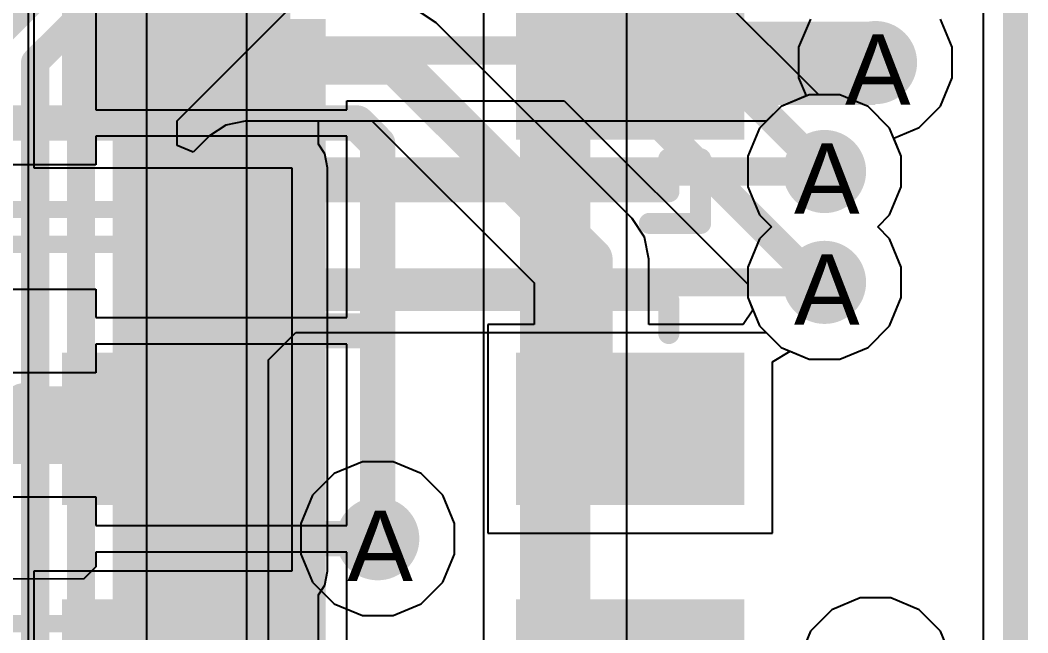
# Model space of a CAD drawing. Header units: inches. Extents: x 0 to 208, y 0 to 213.
# Drawn here: x 5.6219 to 5.908, y 3.1069 to 3.281 of the extents above; entities that cross this region are included whole.
import ezdxf

# ---------------------------------------------------------------- set-up
doc = ezdxf.new("R2010")
doc.units = ezdxf.units.IN
doc.header["$MEASUREMENT"] = 0
for name, color, linetype in [('Board_Outline', 216, 'Continuous'), ('Bottom Layer', 5, 'Continuous'), ('Bottom Overlay', 54, 'Continuous'), ('Bottom Paste', 16, 'Continuous'), ('Bottom Solder', 6, 'Continuous'), ('Drill Drawing', 1, 'Continuous'), ('L2_GND1', 16, 'Continuous'), ('L3_SIG1', 76, 'Continuous'), ('L4_PWR', 90, 'Continuous'), ('L5_GND2', 156, 'Continuous'), ('L6_SIG2', 130, 'Continuous'), ('L7_GND3', 216, 'Continuous'), ('Top Layer', 1, 'Continuous'), ('Top Overlay', 2, 'Continuous'), ('Top Paste', 8, 'Continuous'), ('Top Solder', 216, 'Continuous'), ('Via Holes', 16, 'Continuous')]:
    doc.layers.add(name, color=color, linetype=linetype)
doc.styles.add('Arial', font='', dxfattribs={"height": 0.2})
doc.styles.get('Arial').set_extended_font_data('Arial')

# ---------------------------------------------------------------- blocks, each defined once
blk = doc.blocks.new('TF31_30S_0_5SH_800__B_107')
at = {"layer": 'Bottom Layer'}
for points in [[(-0.02362, -0.08957), (-0.03543, -0.08957), (-0.03543, -0.03839), (-0.02362, -0.03839)], [(-0.00394, -0.08957), (-0.01575, -0.08957), (-0.01575, -0.03839), (-0.00394, -0.03839)], [(0.01575, -0.08957), (0.00394, -0.08957), (0.00394, -0.03839), (0.01575, -0.03839)], [(0.03543, -0.08957), (0.02362, -0.08957), (0.02362, -0.03839), (0.03543, -0.03839)], [(0.05512, -0.08957), (0.04331, -0.08957), (0.04331, -0.03839), (0.05512, -0.03839)], [(0.0748, -0.08957), (0.06299, -0.08957), (0.06299, -0.03839), (0.0748, -0.03839)], [(0.09449, -0.08957), (0.08268, -0.08957), (0.08268, -0.03839), (0.09449, -0.03839)], [(0.11417, -0.08957), (0.10236, -0.08957), (0.10236, -0.03839), (0.11417, -0.03839)], [(0.13386, -0.08957), (0.12205, -0.08957), (0.12205, -0.03839), (0.13386, -0.03839)]]:
    blk.add_hatch(color=5, dxfattribs=at).paths.add_polyline_path(points)
at = {"layer": 'Bottom Paste'}
for points in [[(-0.02362, -0.08957), (-0.03543, -0.08957), (-0.03543, -0.03839), (-0.02362, -0.03839)], [(-0.00394, -0.08957), (-0.01575, -0.08957), (-0.01575, -0.03839), (-0.00394, -0.03839)], [(0.01575, -0.08957), (0.00394, -0.08957), (0.00394, -0.03839), (0.01575, -0.03839)], [(0.03543, -0.08957), (0.02362, -0.08957), (0.02362, -0.03839), (0.03543, -0.03839)], [(0.05512, -0.08957), (0.04331, -0.08957), (0.04331, -0.03839), (0.05512, -0.03839)], [(0.0748, -0.08957), (0.06299, -0.08957), (0.06299, -0.03839), (0.0748, -0.03839)], [(0.09449, -0.08957), (0.08268, -0.08957), (0.08268, -0.03839), (0.09449, -0.03839)], [(0.11417, -0.08957), (0.10236, -0.08957), (0.10236, -0.03839), (0.11417, -0.03839)], [(0.13386, -0.08957), (0.12205, -0.08957), (0.12205, -0.03839), (0.13386, -0.03839)]]:
    blk.add_hatch(color=16, dxfattribs=at).paths.add_polyline_path(points)
at = {"layer": 'Bottom Solder'}
for points in [[(-0.01962, -0.09357), (-0.03943, -0.09357), (-0.03943, -0.03439), (-0.01962, -0.03439)], [(0.00006, -0.09357), (-0.01975, -0.09357), (-0.01975, -0.03439), (0.00006, -0.03439)], [(0.01975, -0.09357), (-0.00006, -0.09357), (-0.00006, -0.03439), (0.01975, -0.03439)], [(0.03943, -0.09357), (0.01962, -0.09357), (0.01962, -0.03439), (0.03943, -0.03439)], [(0.05912, -0.09357), (0.03931, -0.09357), (0.03931, -0.03439), (0.05912, -0.03439)], [(0.0788, -0.09357), (0.05899, -0.09357), (0.05899, -0.03439), (0.0788, -0.03439)], [(0.09849, -0.09357), (0.07868, -0.09357), (0.07868, -0.03439), (0.09849, -0.03439)], [(0.11817, -0.09357), (0.09836, -0.09357), (0.09836, -0.03439), (0.11817, -0.03439)], [(0.13786, -0.09357), (0.11805, -0.09357), (0.11805, -0.03439), (0.13786, -0.03439)]]:
    blk.add_hatch(color=6, dxfattribs=at).paths.add_polyline_path(points)
at = {"layer": 'Bottom Overlay'}
blk.add_lwpolyline([(0.37992, 0.16043, 0.005, 0.005, 0), (-0.37992, 0.16043, 0.005, 0.005, 0)], format="xyseb", dxfattribs=at)
blk = doc.blocks.new('SMD3535_327')
at = {"layer": 'Top Layer'}
for points in [[(-0.09488, 0.05467), (-0.03406, 0.05467), (-0.03406, 0.01541), (-0.09488, 0.01541)], [(0.03406, 0.05467), (0.09488, 0.05467), (0.09488, 0.01541), (0.03406, 0.01541)], [(-0.09488, -0.01541), (-0.03406, -0.01541), (-0.03406, -0.05467), (-0.09488, -0.05467)], [(0.03406, -0.01541), (0.09488, -0.01541), (0.09488, -0.05467), (0.03406, -0.05467)]]:
    blk.add_hatch(color=1, dxfattribs=at).paths.add_polyline_path(points)
at = {"layer": 'Top Paste'}
for points in [[(-0.09488, 0.05467), (-0.03406, 0.05467), (-0.03406, 0.01541), (-0.09488, 0.01541)], [(0.03406, 0.05467), (0.09488, 0.05467), (0.09488, 0.01541), (0.03406, 0.01541)], [(-0.09488, -0.01541), (-0.03406, -0.01541), (-0.03406, -0.05467), (-0.09488, -0.05467)], [(0.03406, -0.01541), (0.09488, -0.01541), (0.09488, -0.05467), (0.03406, -0.05467)]]:
    blk.add_hatch(color=8, dxfattribs=at).paths.add_polyline_path(points)
at = {"layer": 'Top Solder'}
for points in [[(-0.09688, 0.05667), (-0.03206, 0.05667), (-0.03206, 0.01341), (-0.09688, 0.01341)], [(0.03206, 0.05667), (0.09688, 0.05667), (0.09688, 0.01341), (0.03206, 0.01341)], [(-0.09688, -0.01341), (-0.03206, -0.01341), (-0.03206, -0.05667), (-0.09688, -0.05667)], [(0.03206, -0.01341), (0.09688, -0.01341), (0.09688, -0.05667), (0.03206, -0.05667)]]:
    blk.add_hatch(color=216, dxfattribs=at).paths.add_polyline_path(points)
at = {"layer": 'Top Overlay'}
for points in [[(-0.07544, 0.06216, 0.006, 0.006, 0), (-0.07544, 0.0715, 0.006, 0.006, 0)], [(-0.07544, 0.0715, 0.006, 0.006, 0), (0.07544, 0.0715, 0.006, 0.006, 0)], [(0.07544, 0.06216, 0.006, 0.006, 0), (0.07544, 0.0715, 0.006, 0.006, 0)], [(-0.108, 0.033, 0.01, 0.01, 0), (-0.108, 0.043, 0.01, 0.01, 0)], [(-0.108, 0.043, 0.01, 0.01, 0), (-0.103, 0.038, 0.01, 0.01, 0)], [(-0.108, 0.033, 0.01, 0.01, 0), (-0.103, 0.038, 0.01, 0.01, 0)], [(0.1, -0.035, 0.01, 0.01, 0), (0.115, -0.035, 0.01, 0.01, 0)], [(-0.07544, -0.0715, 0.006, 0.006, 0), (-0.07544, -0.06216, 0.006, 0.006, 0)], [(0.07544, -0.0715, 0.006, 0.006, 0), (0.07544, -0.06216, 0.006, 0.006, 0)], [(0.08444, -0.0805, 0.006, 0.006, 0), (0.08444, -0.06216, 0.006, 0.006, 0)], [(-0.07544, -0.0715, 0.006, 0.006, 0), (0.07544, -0.0715, 0.006, 0.006, 0)], [(0.06995, -0.0805, 0.006, 0.006, 0), (0.08444, -0.0805, 0.006, 0.006, 0)]]:
    blk.add_lwpolyline(points, format="xyseb", dxfattribs=at)
for points in [[(-0.07694, 0.0715, 0.003, 0.003, 1), (-0.07394, 0.0715, 0.003, 0.003, 1)], [(-0.07694, 0.0715, 0.003, 0.003, 1), (-0.07394, 0.0715, 0.003, 0.003, 1)], [(0.07394, 0.0715, 0.003, 0.003, 1), (0.07694, 0.0715, 0.003, 0.003, 1)], [(0.07394, 0.0715, 0.003, 0.003, 1), (0.07694, 0.0715, 0.003, 0.003, 1)], [(-0.07694, 0.06216, 0.003, 0.003, 1), (-0.07394, 0.06216, 0.003, 0.003, 1)], [(0.07394, 0.06216, 0.003, 0.003, 1), (0.07694, 0.06216, 0.003, 0.003, 1)], [(-0.1105, 0.043, 0.005, 0.005, 1), (-0.1055, 0.043, 0.005, 0.005, 1)], [(-0.1105, 0.043, 0.005, 0.005, 1), (-0.1055, 0.043, 0.005, 0.005, 1)], [(-0.1055, 0.038, 0.005, 0.005, 1), (-0.1005, 0.038, 0.005, 0.005, 1)], [(-0.1055, 0.038, 0.005, 0.005, 1), (-0.1005, 0.038, 0.005, 0.005, 1)], [(-0.1105, 0.033, 0.005, 0.005, 1), (-0.1055, 0.033, 0.005, 0.005, 1)], [(-0.1105, 0.033, 0.005, 0.005, 1), (-0.1055, 0.033, 0.005, 0.005, 1)], [(0.0975, -0.035, 0.005, 0.005, 1), (0.1025, -0.035, 0.005, 0.005, 1)], [(0.1125, -0.035, 0.005, 0.005, 1), (0.1175, -0.035, 0.005, 0.005, 1)], [(-0.07694, -0.06216, 0.003, 0.003, 1), (-0.07394, -0.06216, 0.003, 0.003, 1)], [(0.07394, -0.06216, 0.003, 0.003, 1), (0.07694, -0.06216, 0.003, 0.003, 1)], [(0.08294, -0.06216, 0.003, 0.003, 1), (0.08594, -0.06216, 0.003, 0.003, 1)], [(-0.07694, -0.0715, 0.003, 0.003, 1), (-0.07394, -0.0715, 0.003, 0.003, 1)], [(-0.07694, -0.0715, 0.003, 0.003, 1), (-0.07394, -0.0715, 0.003, 0.003, 1)], [(0.07394, -0.0715, 0.003, 0.003, 1), (0.07694, -0.0715, 0.003, 0.003, 1)], [(0.07394, -0.0715, 0.003, 0.003, 1), (0.07694, -0.0715, 0.003, 0.003, 1)], [(0.06845, -0.0805, 0.003, 0.003, 1), (0.07145, -0.0805, 0.003, 0.003, 1)], [(0.08294, -0.0805, 0.003, 0.003, 1), (0.08594, -0.0805, 0.003, 0.003, 1)], [(0.08294, -0.0805, 0.003, 0.003, 1), (0.08594, -0.0805, 0.003, 0.003, 1)]]:
    blk.add_lwpolyline(points, format="xyseb", close=True, dxfattribs=at)
blk = doc.blocks.new('SMD3535_328')
at = {"layer": 'Top Layer'}
for points in [[(-0.09488, 0.05467), (-0.03406, 0.05467), (-0.03406, 0.01541), (-0.09488, 0.01541)], [(0.03406, 0.05467), (0.09488, 0.05467), (0.09488, 0.01541), (0.03406, 0.01541)], [(-0.09488, -0.01541), (-0.03406, -0.01541), (-0.03406, -0.05467), (-0.09488, -0.05467)], [(0.03406, -0.01541), (0.09488, -0.01541), (0.09488, -0.05467), (0.03406, -0.05467)]]:
    blk.add_hatch(color=1, dxfattribs=at).paths.add_polyline_path(points)
at = {"layer": 'Top Paste'}
for points in [[(-0.09488, 0.05467), (-0.03406, 0.05467), (-0.03406, 0.01541), (-0.09488, 0.01541)], [(0.03406, 0.05467), (0.09488, 0.05467), (0.09488, 0.01541), (0.03406, 0.01541)], [(-0.09488, -0.01541), (-0.03406, -0.01541), (-0.03406, -0.05467), (-0.09488, -0.05467)], [(0.03406, -0.01541), (0.09488, -0.01541), (0.09488, -0.05467), (0.03406, -0.05467)]]:
    blk.add_hatch(color=8, dxfattribs=at).paths.add_polyline_path(points)
at = {"layer": 'Top Solder'}
for points in [[(-0.09688, 0.05667), (-0.03206, 0.05667), (-0.03206, 0.01341), (-0.09688, 0.01341)], [(0.03206, 0.05667), (0.09688, 0.05667), (0.09688, 0.01341), (0.03206, 0.01341)], [(-0.09688, -0.01341), (-0.03206, -0.01341), (-0.03206, -0.05667), (-0.09688, -0.05667)], [(0.03206, -0.01341), (0.09688, -0.01341), (0.09688, -0.05667), (0.03206, -0.05667)]]:
    blk.add_hatch(color=216, dxfattribs=at).paths.add_polyline_path(points)
at = {"layer": 'Top Overlay'}
for points in [[(-0.07544, 0.0715, 0.006, 0.006, 0), (0.07544, 0.0715, 0.006, 0.006, 0)], [(-0.07544, 0.06216, 0.006, 0.006, 0), (-0.07544, 0.0715, 0.006, 0.006, 0)], [(0.07544, 0.06216, 0.006, 0.006, 0), (0.07544, 0.0715, 0.006, 0.006, 0)], [(-0.108, 0.043, 0.01, 0.01, 0), (-0.103, 0.038, 0.01, 0.01, 0)], [(-0.108, 0.033, 0.01, 0.01, 0), (-0.108, 0.043, 0.01, 0.01, 0)], [(-0.108, 0.033, 0.01, 0.01, 0), (-0.103, 0.038, 0.01, 0.01, 0)], [(0.1, -0.035, 0.01, 0.01, 0), (0.115, -0.035, 0.01, 0.01, 0)], [(-0.07544, -0.0715, 0.006, 0.006, 0), (-0.07544, -0.06216, 0.006, 0.006, 0)], [(0.07544, -0.0715, 0.006, 0.006, 0), (0.07544, -0.06216, 0.006, 0.006, 0)], [(0.08444, -0.0805, 0.006, 0.006, 0), (0.08444, -0.06216, 0.006, 0.006, 0)], [(-0.07544, -0.0715, 0.006, 0.006, 0), (0.07544, -0.0715, 0.006, 0.006, 0)], [(0.06995, -0.0805, 0.006, 0.006, 0), (0.08444, -0.0805, 0.006, 0.006, 0)]]:
    blk.add_lwpolyline(points, format="xyseb", dxfattribs=at)
for points in [[(-0.07694, 0.0715, 0.003, 0.003, 1), (-0.07394, 0.0715, 0.003, 0.003, 1)], [(-0.07694, 0.0715, 0.003, 0.003, 1), (-0.07394, 0.0715, 0.003, 0.003, 1)], [(0.07394, 0.0715, 0.003, 0.003, 1), (0.07694, 0.0715, 0.003, 0.003, 1)], [(0.07394, 0.0715, 0.003, 0.003, 1), (0.07694, 0.0715, 0.003, 0.003, 1)], [(-0.07694, 0.06216, 0.003, 0.003, 1), (-0.07394, 0.06216, 0.003, 0.003, 1)], [(0.07394, 0.06216, 0.003, 0.003, 1), (0.07694, 0.06216, 0.003, 0.003, 1)], [(-0.1105, 0.043, 0.005, 0.005, 1), (-0.1055, 0.043, 0.005, 0.005, 1)], [(-0.1105, 0.043, 0.005, 0.005, 1), (-0.1055, 0.043, 0.005, 0.005, 1)], [(-0.1055, 0.038, 0.005, 0.005, 1), (-0.1005, 0.038, 0.005, 0.005, 1)], [(-0.1055, 0.038, 0.005, 0.005, 1), (-0.1005, 0.038, 0.005, 0.005, 1)], [(-0.1105, 0.033, 0.005, 0.005, 1), (-0.1055, 0.033, 0.005, 0.005, 1)], [(-0.1105, 0.033, 0.005, 0.005, 1), (-0.1055, 0.033, 0.005, 0.005, 1)], [(0.0975, -0.035, 0.005, 0.005, 1), (0.1025, -0.035, 0.005, 0.005, 1)], [(0.1125, -0.035, 0.005, 0.005, 1), (0.1175, -0.035, 0.005, 0.005, 1)], [(-0.07694, -0.06216, 0.003, 0.003, 1), (-0.07394, -0.06216, 0.003, 0.003, 1)], [(0.07394, -0.06216, 0.003, 0.003, 1), (0.07694, -0.06216, 0.003, 0.003, 1)], [(0.08294, -0.06216, 0.003, 0.003, 1), (0.08594, -0.06216, 0.003, 0.003, 1)], [(-0.07694, -0.0715, 0.003, 0.003, 1), (-0.07394, -0.0715, 0.003, 0.003, 1)], [(-0.07694, -0.0715, 0.003, 0.003, 1), (-0.07394, -0.0715, 0.003, 0.003, 1)], [(0.07394, -0.0715, 0.003, 0.003, 1), (0.07694, -0.0715, 0.003, 0.003, 1)], [(0.07394, -0.0715, 0.003, 0.003, 1), (0.07694, -0.0715, 0.003, 0.003, 1)], [(0.06845, -0.0805, 0.003, 0.003, 1), (0.07145, -0.0805, 0.003, 0.003, 1)], [(0.08294, -0.0805, 0.003, 0.003, 1), (0.08594, -0.0805, 0.003, 0.003, 1)], [(0.08294, -0.0805, 0.003, 0.003, 1), (0.08594, -0.0805, 0.003, 0.003, 1)]]:
    blk.add_lwpolyline(points, format="xyseb", close=True, dxfattribs=at)

msp = doc.modelspace()

# ---------------------------------------------------------------- hatches: boundary and pattern name
at = {"layer": 'Bottom Layer'}
h = msp.add_hatch(color=5, dxfattribs=at)
edge = h.paths.add_edge_path()
edge.add_arc((5.86475, 3.2689), 0.01181, 0, 360)
h = msp.add_hatch(color=5, dxfattribs=at)
edge = h.paths.add_edge_path()
edge.add_arc((5.85028, 3.23795), 0.01181, 0, 360)
h = msp.add_hatch(color=5, dxfattribs=at)
edge = h.paths.add_edge_path()
edge.add_arc((5.85028, 3.20646), 0.01181, 0, 360)
h = msp.add_hatch(color=5, dxfattribs=at)
edge = h.paths.add_edge_path()
edge.add_arc((5.72343, 3.13362), 0.01181, 0, 360)
at = {"layer": 'L2_GND1'}
h = msp.add_hatch(color=16, dxfattribs=at)
edge = h.paths.add_edge_path()
edge.add_arc((5.86475, 3.2689), 0.01181, 0, 360)
h = msp.add_hatch(color=16, dxfattribs=at)
edge = h.paths.add_edge_path()
edge.add_arc((5.85028, 3.23795), 0.01181, 0, 360)
h = msp.add_hatch(color=16, dxfattribs=at)
edge = h.paths.add_edge_path()
edge.add_arc((5.85028, 3.20646), 0.01181, 0, 360)
h = msp.add_hatch(color=16, dxfattribs=at)
edge = h.paths.add_edge_path()
edge.add_arc((5.72343, 3.13362), 0.01181, 0, 360)
at = {"layer": 'L3_SIG1'}
h = msp.add_hatch(color=76, dxfattribs=at)
edge = h.paths.add_edge_path()
edge.add_arc((5.86475, 3.2689), 0.01181, 0, 360)
h = msp.add_hatch(color=76, dxfattribs=at)
edge = h.paths.add_edge_path()
edge.add_arc((5.85028, 3.23795), 0.01181, 0, 360)
h = msp.add_hatch(color=76, dxfattribs=at)
edge = h.paths.add_edge_path()
edge.add_arc((5.85028, 3.20646), 0.01181, 0, 360)
h = msp.add_hatch(color=76, dxfattribs=at)
edge = h.paths.add_edge_path()
edge.add_arc((5.72343, 3.13362), 0.01181, 0, 360)
at = {"layer": 'L4_PWR'}
h = msp.add_hatch(color=90, dxfattribs=at)
edge = h.paths.add_edge_path()
edge.add_arc((5.86475, 3.2689), 0.01181, 0, 360)
h = msp.add_hatch(color=90, dxfattribs=at)
edge = h.paths.add_edge_path()
edge.add_arc((5.85028, 3.23795), 0.01181, 0, 360)
h = msp.add_hatch(color=90, dxfattribs=at)
edge = h.paths.add_edge_path()
edge.add_arc((5.85028, 3.20646), 0.01181, 0, 360)
h = msp.add_hatch(color=90, dxfattribs=at)
edge = h.paths.add_edge_path()
edge.add_arc((5.72343, 3.13362), 0.01181, 0, 360)
at = {"layer": 'L5_GND2'}
h = msp.add_hatch(color=156, dxfattribs=at)
edge = h.paths.add_edge_path()
edge.add_arc((5.86475, 3.2689), 0.01181, 0, 360)
h = msp.add_hatch(color=156, dxfattribs=at)
edge = h.paths.add_edge_path()
edge.add_arc((5.85028, 3.23795), 0.01181, 0, 360)
h = msp.add_hatch(color=156, dxfattribs=at)
edge = h.paths.add_edge_path()
edge.add_arc((5.85028, 3.20646), 0.01181, 0, 360)
h = msp.add_hatch(color=156, dxfattribs=at)
edge = h.paths.add_edge_path()
edge.add_arc((5.72343, 3.13362), 0.01181, 0, 360)
at = {"layer": 'L6_SIG2'}
h = msp.add_hatch(color=130, dxfattribs=at)
edge = h.paths.add_edge_path()
edge.add_arc((5.86475, 3.2689), 0.01181, 0, 360)
h = msp.add_hatch(color=130, dxfattribs=at)
edge = h.paths.add_edge_path()
edge.add_arc((5.85028, 3.23795), 0.01181, 0, 360)
h = msp.add_hatch(color=130, dxfattribs=at)
edge = h.paths.add_edge_path()
edge.add_arc((5.85028, 3.20646), 0.01181, 0, 360)
h = msp.add_hatch(color=130, dxfattribs=at)
edge = h.paths.add_edge_path()
edge.add_arc((5.72343, 3.13362), 0.01181, 0, 360)
at = {"layer": 'L7_GND3'}
h = msp.add_hatch(color=216, dxfattribs=at)
edge = h.paths.add_edge_path()
edge.add_arc((5.86475, 3.2689), 0.01181, 0, 360)
h = msp.add_hatch(color=216, dxfattribs=at)
edge = h.paths.add_edge_path()
edge.add_arc((5.85028, 3.23795), 0.01181, 0, 360)
h = msp.add_hatch(color=216, dxfattribs=at)
edge = h.paths.add_edge_path()
edge.add_arc((5.85028, 3.20646), 0.01181, 0, 360)
h = msp.add_hatch(color=216, dxfattribs=at)
edge = h.paths.add_edge_path()
edge.add_arc((5.72343, 3.13362), 0.01181, 0, 360)
at = {"layer": 'Top Layer'}
msp.add_hatch(color=1, dxfattribs=at).paths.add_polyline_path([(5.86475, 3.25689), (5.86475, 3.28056), (5.79511, 3.28056), (5.79511, 3.25689)])
h = msp.add_hatch(color=1, dxfattribs=at)
edge = h.paths.add_edge_path()
edge.add_arc((5.86475, 3.2689), 0.01181, 0, 360)
h = msp.add_hatch(color=1, dxfattribs=at)
edge = h.paths.add_edge_path()
edge.add_arc((5.85028, 3.23795), 0.01181, 0, 360)
h = msp.add_hatch(color=1, dxfattribs=at)
edge = h.paths.add_edge_path()
edge.add_arc((5.85028, 3.20646), 0.01181, 0, 360)
h = msp.add_hatch(color=1, dxfattribs=at)
edge = h.paths.add_edge_path()
edge.add_arc((5.72343, 3.13362), 0.01181, 0, 360)
at = {"layer": 'Via Holes'}
h = msp.add_hatch(color=7, dxfattribs=at)
edge = h.paths.add_edge_path()
edge.add_arc((5.86475, 3.2689), 0.00591, 0, 360)
h = msp.add_hatch(color=7, dxfattribs=at)
edge = h.paths.add_edge_path()
edge.add_arc((5.85028, 3.23795), 0.00591, 0, 360)
h = msp.add_hatch(color=7, dxfattribs=at)
edge = h.paths.add_edge_path()
edge.add_arc((5.85028, 3.20646), 0.00591, 0, 360)
h = msp.add_hatch(color=7, dxfattribs=at)
edge = h.paths.add_edge_path()
edge.add_arc((5.72343, 3.13362), 0.00591, 0, 360)

# ---------------------------------------------------------------- linework, layer by layer
at = {"layer": 'Board_Outline'}
msp.add_lwpolyline([(5.90551, 0, 0.005, 0.005, 0), (5.90551, 4.33071, 0.005, 0.005, 0)], format="xyseb", dxfattribs=at)
at = {"layer": 'Bottom Layer'}
for p, q in [((5.89532, 4.32051), (5.89532, 2.74843)), ((5.64343, 3.29651), (5.64343, 3.25551)), ((5.84866, 3.25976), (5.811, 3.29742)), ((5.85462, 3.25976), (5.84866, 3.25976)), ((5.86264, 3.25644), (5.85462, 3.25976)), ((5.71461, 3.25551), (5.71461, 3.25805)), ((5.71461, 3.25805), (5.77633, 3.25805)), ((5.77633, 3.25805), (5.82847, 3.2059)), ((5.86877, 3.25031), (5.86264, 3.25644)), ((5.64343, 3.25551), (5.71461, 3.25551)), ((5.87209, 3.24229), (5.86877, 3.25031)), ((5.71461, 3.24795), (5.64343, 3.24795)), ((5.64343, 3.24795), (5.64343, 3.23984)), ((5.71461, 3.21614), (5.71461, 3.24795)), ((5.87209, 3.23362), (5.87209, 3.24229)), ((5.64343, 3.23984), (5.57345, 3.23984)), ((5.86877, 3.2256), (5.87209, 3.23362)), ((5.86538, 3.22221), (5.86877, 3.2256)), ((5.86877, 3.21881), (5.86538, 3.22221)), ((5.87209, 3.2108), (5.86877, 3.21881)), ((5.71461, 3.19646), (5.71461, 3.21614)), ((5.87209, 3.20212), (5.87209, 3.2108)), ((5.57345, 3.20457), (5.64343, 3.20457)), ((5.64343, 3.20457), (5.64343, 3.19646)), ((5.82847, 3.2059), (5.82847, 3.20212)), ((5.82847, 3.20212), (5.83179, 3.1941)), ((5.86877, 3.1941), (5.87209, 3.20212)), ((5.64343, 3.19646), (5.71461, 3.19646)), ((5.83179, 3.1941), (5.83793, 3.18797)), ((5.86264, 3.18797), (5.86877, 3.1941)), ((5.71461, 3.1889), (5.64343, 3.1889)), ((5.64343, 3.1889), (5.64343, 3.18078)), ((5.71461, 3.15709), (5.71461, 3.1889)), ((5.83793, 3.18797), (5.84594, 3.18465)), ((5.85462, 3.18465), (5.86264, 3.18797)), ((5.84594, 3.18465), (5.85462, 3.18465)), ((5.64343, 3.18078), (5.55866, 3.18078)), ((5.71461, 3.1374), (5.71461, 3.15709)), ((5.54107, 3.14552), (5.64343, 3.14552)), ((5.64343, 3.14552), (5.64343, 3.1374)), ((5.64343, 3.1374), (5.71461, 3.1374)), ((5.71461, 3.12984), (5.64343, 3.12984)), ((5.64343, 3.12984), (5.64343, 3.12567)), ((5.71461, 3.09803), (5.71461, 3.12984)), ((5.64343, 3.12567), (5.63989, 3.12214)), ((5.63989, 3.12214), (5.5282, 3.12252))]:
    msp.add_line(p, q, dxfattribs=at)
for points in [[(5.79713, 3.2911, 0.008, 0.008, 0), (5.85028, 3.23795, 0.008, 0.008, 0)], [(5.67902, 3.27142, 0.008, 0.008, 0), (5.67993, 3.27232, 0.008, 0.008, 0)], [(5.67993, 3.27232, 0.008, 0.008, 0), (5.78224, 3.27232, 0.008, 0.008, 0)], [(5.78224, 3.27232, 0.008, 0.008, 0), (5.84811, 3.20646, 0.008, 0.008, 0)], [(5.61288, 3.25173, 0.01, 0.01, 0), (5.67902, 3.25173, 0.01, 0.01, 0)], [(5.67902, 3.25173, 0.01, 0.01, 0), (5.71758, 3.25173, 0.01, 0.01, 0)], [(5.71758, 3.25173, 0.01, 0.01, 0), (5.72343, 3.24587, 0.01, 0.01, 0)], [(5.72343, 3.13362, 0.01, 0.01, 0), (5.72343, 3.24587, 0.01, 0.01, 0)], [(5.65444, 3.22715, 0.00489, 0.00489, 0), (5.65934, 3.23205, 0.00489, 0.00489, 0)], [(5.65934, 3.23205, 0.00489, 0.00489, 0), (5.67902, 3.23205, 0.00489, 0.00489, 0)], [(5.56387, 3.22715, 0.00489, 0.00489, 0), (5.65444, 3.22715, 0.00489, 0.00489, 0)], [(5.56387, 3.21726, 0.00489, 0.00489, 0), (5.65444, 3.21726, 0.00489, 0.00489, 0)], [(5.65444, 3.21726, 0.00489, 0.00489, 0), (5.65934, 3.21236, 0.00489, 0.00489, 0)], [(5.65934, 3.21236, 0.00489, 0.00489, 0), (5.67902, 3.21236, 0.00489, 0.00489, 0)], [(5.84811, 3.20646, 0.008, 0.008, 0), (5.85028, 3.20646, 0.008, 0.008, 0)], [(5.67902, 3.19268, 0.01, 0.01, 0), (5.71758, 3.19268, 0.01, 0.01, 0)], [(5.65444, 3.16809, 0.00489, 0.00489, 0), (5.65934, 3.17299, 0.00489, 0.00489, 0)], [(5.65934, 3.17299, 0.00489, 0.00489, 0), (5.67902, 3.17299, 0.00489, 0.00489, 0)], [(5.53149, 3.16809, 0.00489, 0.00489, 0), (5.65444, 3.16809, 0.00489, 0.00489, 0)], [(5.53149, 3.1582, 0.00489, 0.00489, 0), (5.65444, 3.1582, 0.00489, 0.00489, 0)], [(5.65444, 3.1582, 0.00489, 0.00489, 0), (5.65934, 3.15331, 0.00489, 0.00489, 0)], [(5.65934, 3.15331, 0.00489, 0.00489, 0), (5.67902, 3.15331, 0.00489, 0.00489, 0)], [(5.67902, 3.13362, 0.01, 0.01, 0), (5.72273, 3.13362, 0.01, 0.01, 0)], [(5.65588, 3.11048, 0.00489, 0.00489, 0), (5.67902, 3.11394, 0.00489, 0.00489, 0)], [(5.65482, 3.10942, 0.00489, 0.00489, 0), (5.65588, 3.11048, 0.00489, 0.00489, 0)], [(5.49806, 3.10993, 0.00489, 0.00489, 0), (5.65077, 3.10942, 0.00489, 0.00489, 0)], [(5.65077, 3.10942, 0.00489, 0.00489, 0), (5.65482, 3.10942, 0.00489, 0.00489, 0)]]:
    msp.add_lwpolyline(points, format="xyseb", dxfattribs=at)
for points in [[(5.67793, 3.27232, 0.004, 0.004, 1), (5.68193, 3.27232, 0.004, 0.004, 1)], [(5.67793, 3.27232, 0.004, 0.004, 1), (5.68193, 3.27232, 0.004, 0.004, 1)], [(5.78024, 3.27232, 0.004, 0.004, 1), (5.78424, 3.27232, 0.004, 0.004, 1)], [(5.78024, 3.27232, 0.004, 0.004, 1), (5.78424, 3.27232, 0.004, 0.004, 1)], [(5.67702, 3.27142, 0.004, 0.004, 1), (5.68102, 3.27142, 0.004, 0.004, 1)], [(5.67652, 3.25173, 0.005, 0.005, 1), (5.68152, 3.25173, 0.005, 0.005, 1)], [(5.67652, 3.25173, 0.005, 0.005, 1), (5.68152, 3.25173, 0.005, 0.005, 1)], [(5.71508, 3.25173, 0.005, 0.005, 1), (5.72008, 3.25173, 0.005, 0.005, 1)], [(5.71508, 3.25173, 0.005, 0.005, 1), (5.72008, 3.25173, 0.005, 0.005, 1)], [(5.72093, 3.24587, 0.005, 0.005, 1), (5.72593, 3.24587, 0.005, 0.005, 1)], [(5.72093, 3.24587, 0.005, 0.005, 1), (5.72593, 3.24587, 0.005, 0.005, 1)], [(5.84828, 3.23795, 0.004, 0.004, 1), (5.85228, 3.23795, 0.004, 0.004, 1)], [(5.65812, 3.23205, 0.00244, 0.00244, 1), (5.66056, 3.23205, 0.00244, 0.00244, 1)], [(5.65812, 3.23205, 0.00244, 0.00244, 1), (5.66056, 3.23205, 0.00244, 0.00244, 1)], [(5.6778, 3.23205, 0.00244, 0.00244, 1), (5.68025, 3.23205, 0.00244, 0.00244, 1)], [(5.65322, 3.22715, 0.00244, 0.00244, 1), (5.65566, 3.22715, 0.00244, 0.00244, 1)], [(5.65322, 3.22715, 0.00244, 0.00244, 1), (5.65566, 3.22715, 0.00244, 0.00244, 1)], [(5.65322, 3.21726, 0.00244, 0.00244, 1), (5.65566, 3.21726, 0.00244, 0.00244, 1)], [(5.65322, 3.21726, 0.00244, 0.00244, 1), (5.65566, 3.21726, 0.00244, 0.00244, 1)], [(5.65812, 3.21236, 0.00244, 0.00244, 1), (5.66056, 3.21236, 0.00244, 0.00244, 1)], [(5.65812, 3.21236, 0.00244, 0.00244, 1), (5.66056, 3.21236, 0.00244, 0.00244, 1)], [(5.6778, 3.21236, 0.00244, 0.00244, 1), (5.68025, 3.21236, 0.00244, 0.00244, 1)], [(5.84611, 3.20646, 0.004, 0.004, 1), (5.85011, 3.20646, 0.004, 0.004, 1)], [(5.84611, 3.20646, 0.004, 0.004, 1), (5.85011, 3.20646, 0.004, 0.004, 1)], [(5.84828, 3.20646, 0.004, 0.004, 1), (5.85228, 3.20646, 0.004, 0.004, 1)], [(5.67652, 3.19268, 0.005, 0.005, 1), (5.68152, 3.19268, 0.005, 0.005, 1)], [(5.71508, 3.19268, 0.005, 0.005, 1), (5.72008, 3.19268, 0.005, 0.005, 1)], [(5.65812, 3.17299, 0.00244, 0.00244, 1), (5.66056, 3.17299, 0.00244, 0.00244, 1)], [(5.65812, 3.17299, 0.00244, 0.00244, 1), (5.66056, 3.17299, 0.00244, 0.00244, 1)], [(5.6778, 3.17299, 0.00244, 0.00244, 1), (5.68025, 3.17299, 0.00244, 0.00244, 1)], [(5.65322, 3.16809, 0.00244, 0.00244, 1), (5.65566, 3.16809, 0.00244, 0.00244, 1)], [(5.65322, 3.16809, 0.00244, 0.00244, 1), (5.65566, 3.16809, 0.00244, 0.00244, 1)], [(5.65322, 3.1582, 0.00244, 0.00244, 1), (5.65566, 3.1582, 0.00244, 0.00244, 1)], [(5.65322, 3.1582, 0.00244, 0.00244, 1), (5.65566, 3.1582, 0.00244, 0.00244, 1)], [(5.65812, 3.15331, 0.00244, 0.00244, 1), (5.66056, 3.15331, 0.00244, 0.00244, 1)], [(5.65812, 3.15331, 0.00244, 0.00244, 1), (5.66056, 3.15331, 0.00244, 0.00244, 1)], [(5.6778, 3.15331, 0.00244, 0.00244, 1), (5.68025, 3.15331, 0.00244, 0.00244, 1)], [(5.67652, 3.13362, 0.005, 0.005, 1), (5.68152, 3.13362, 0.005, 0.005, 1)], [(5.72023, 3.13362, 0.005, 0.005, 1), (5.72523, 3.13362, 0.005, 0.005, 1)], [(5.72093, 3.13362, 0.005, 0.005, 1), (5.72593, 3.13362, 0.005, 0.005, 1)], [(5.6778, 3.11394, 0.00244, 0.00244, 1), (5.68025, 3.11394, 0.00244, 0.00244, 1)], [(5.65466, 3.11048, 0.00244, 0.00244, 1), (5.6571, 3.11048, 0.00244, 0.00244, 1)], [(5.65466, 3.11048, 0.00244, 0.00244, 1), (5.6571, 3.11048, 0.00244, 0.00244, 1)], [(5.64955, 3.10942, 0.00244, 0.00244, 1), (5.65199, 3.10942, 0.00244, 0.00244, 1)], [(5.64955, 3.10942, 0.00244, 0.00244, 1), (5.65199, 3.10942, 0.00244, 0.00244, 1)], [(5.6536, 3.10942, 0.00244, 0.00244, 1), (5.65604, 3.10942, 0.00244, 0.00244, 1)], [(5.6536, 3.10942, 0.00244, 0.00244, 1), (5.65604, 3.10942, 0.00244, 0.00244, 1)]]:
    msp.add_lwpolyline(points, format="xyseb", close=True, dxfattribs=at)
at = {"layer": 'L2_GND1'}
for p, q in [((5.89532, 3.60599), (5.89532, 2.93181)), ((5.62427, 2.49774), (5.62427, 3.3278)), ((5.84626, 3.28126), (5.84294, 3.27324)), ((5.88656, 3.27324), (5.88324, 3.28126)), ((5.84294, 3.27324), (5.84294, 3.26456)), ((5.88656, 3.26456), (5.88656, 3.27324)), ((5.84294, 3.26456), (5.84508, 3.25941)), ((5.88324, 3.25655), (5.88656, 3.26456)), ((5.84508, 3.25941), (5.83793, 3.25644)), ((5.83793, 3.25644), (5.83179, 3.25031)), ((5.87711, 3.25041), (5.88324, 3.25655)), ((5.83179, 3.25031), (5.82847, 3.24229)), ((5.86996, 3.24745), (5.87711, 3.25041)), ((5.87209, 3.24229), (5.86996, 3.24745)), ((5.82847, 3.24229), (5.82847, 3.23362)), ((5.87209, 3.23362), (5.87209, 3.24229)), ((5.82847, 3.23362), (5.83179, 3.2256)), ((5.86877, 3.2256), (5.87209, 3.23362)), ((5.83179, 3.2256), (5.83519, 3.22221)), ((5.86538, 3.22221), (5.86877, 3.2256)), ((5.83519, 3.22221), (5.83179, 3.21881)), ((5.86877, 3.21881), (5.86538, 3.22221)), ((5.83179, 3.21881), (5.82847, 3.2108)), ((5.87209, 3.2108), (5.86877, 3.21881)), ((5.82847, 3.2108), (5.82847, 3.20212)), ((5.87209, 3.20212), (5.87209, 3.2108)), ((5.82847, 3.20212), (5.83179, 3.1941)), ((5.86877, 3.1941), (5.87209, 3.20212)), ((5.83179, 3.1941), (5.83793, 3.18797)), ((5.86264, 3.18797), (5.86877, 3.1941)), ((5.83793, 3.18797), (5.84594, 3.18465)), ((5.85462, 3.18465), (5.86264, 3.18797)), ((5.84594, 3.18465), (5.85462, 3.18465)), ((5.7191, 3.15543), (5.71108, 3.15211)), ((5.72777, 3.15543), (5.7191, 3.15543)), ((5.73579, 3.15211), (5.72777, 3.15543)), ((5.71108, 3.15211), (5.70494, 3.14598)), ((5.74192, 3.14598), (5.73579, 3.15211)), ((5.70494, 3.14598), (5.70162, 3.13796)), ((5.74524, 3.13796), (5.74192, 3.14598)), ((5.70162, 3.13796), (5.70162, 3.12928)), ((5.74524, 3.12928), (5.74524, 3.13796)), ((5.70162, 3.12928), (5.70494, 3.12127)), ((5.74192, 3.12127), (5.74524, 3.12928)), ((5.70494, 3.12127), (5.71108, 3.11513)), ((5.73579, 3.11513), (5.74192, 3.12127)), ((5.86042, 3.11679), (5.8524, 3.11347)), ((5.86909, 3.11679), (5.86042, 3.11679)), ((5.87711, 3.11347), (5.86909, 3.11679)), ((5.71108, 3.11513), (5.7191, 3.11181)), ((5.72777, 3.11181), (5.73579, 3.11513)), ((5.8524, 3.11347), (5.84626, 3.10733)), ((5.88324, 3.10733), (5.87711, 3.11347)), ((5.7191, 3.11181), (5.72777, 3.11181)), ((5.84626, 3.10733), (5.84294, 3.09932)), ((5.88656, 3.09932), (5.88324, 3.10733))]:
    msp.add_line(p, q, dxfattribs=at)
at = {"layer": 'L3_SIG1'}
for p, q in [((5.89532, 4.32051), (5.89532, 0.0102)), ((5.84594, 3.25976), (5.83793, 3.25644)), ((5.85462, 3.25976), (5.84594, 3.25976)), ((5.86264, 3.25644), (5.85462, 3.25976)), ((5.83793, 3.25644), (5.83179, 3.25031)), ((5.86877, 3.25031), (5.86264, 3.25644)), ((5.83179, 3.25031), (5.82847, 3.24229)), ((5.87209, 3.24229), (5.86877, 3.25031)), ((5.82847, 3.24229), (5.82847, 3.23362)), ((5.87209, 3.23362), (5.87209, 3.24229)), ((5.82847, 3.23362), (5.83179, 3.2256)), ((5.86877, 3.2256), (5.87209, 3.23362)), ((5.83179, 3.2256), (5.83519, 3.22221)), ((5.86538, 3.22221), (5.86877, 3.2256)), ((5.83519, 3.22221), (5.83179, 3.21881)), ((5.86877, 3.21881), (5.86538, 3.22221)), ((5.83179, 3.21881), (5.82847, 3.2108)), ((5.87209, 3.2108), (5.86877, 3.21881)), ((5.82847, 3.2108), (5.82847, 3.20212)), ((5.87209, 3.20212), (5.87209, 3.2108)), ((5.82847, 3.20212), (5.83179, 3.1941)), ((5.86877, 3.1941), (5.87209, 3.20212)), ((5.83179, 3.1941), (5.83793, 3.18797)), ((5.86264, 3.18797), (5.86877, 3.1941)), ((5.83793, 3.18797), (5.84594, 3.18465)), ((5.85462, 3.18465), (5.86264, 3.18797)), ((5.84594, 3.18465), (5.85462, 3.18465))]:
    msp.add_line(p, q, dxfattribs=at)
at = {"layer": 'L4_PWR'}
for p, q in [((5.89532, 3.60599), (5.89532, 2.93181)), ((5.84626, 3.28126), (5.84294, 3.27324)), ((5.88656, 3.27324), (5.88324, 3.28126)), ((5.84294, 3.27324), (5.84294, 3.26456)), ((5.88656, 3.26456), (5.88656, 3.27324)), ((5.84294, 3.26456), (5.84508, 3.25941)), ((5.88324, 3.25655), (5.88656, 3.26456)), ((5.84508, 3.25941), (5.83793, 3.25644)), ((5.83793, 3.25644), (5.83179, 3.25031)), ((5.87711, 3.25041), (5.88324, 3.25655)), ((5.83179, 3.25031), (5.82847, 3.24229)), ((5.86996, 3.24745), (5.87711, 3.25041)), ((5.87209, 3.24229), (5.86996, 3.24745)), ((5.82847, 3.24229), (5.82847, 3.23362)), ((5.87209, 3.23362), (5.87209, 3.24229)), ((5.82847, 3.23362), (5.83179, 3.2256)), ((5.86877, 3.2256), (5.87209, 3.23362)), ((5.83179, 3.2256), (5.83519, 3.22221)), ((5.86538, 3.22221), (5.86877, 3.2256)), ((5.83519, 3.22221), (5.83179, 3.21881)), ((5.86877, 3.21881), (5.86538, 3.22221)), ((5.83179, 3.21881), (5.82847, 3.2108)), ((5.87209, 3.2108), (5.86877, 3.21881)), ((5.82847, 3.2108), (5.82847, 3.20212)), ((5.87209, 3.20212), (5.87209, 3.2108)), ((5.82847, 3.20212), (5.83179, 3.1941)), ((5.86877, 3.1941), (5.87209, 3.20212)), ((5.83179, 3.1941), (5.83793, 3.18797)), ((5.86264, 3.18797), (5.86877, 3.1941)), ((5.83793, 3.18797), (5.84594, 3.18465)), ((5.85462, 3.18465), (5.86264, 3.18797)), ((5.84594, 3.18465), (5.85462, 3.18465)), ((5.7191, 3.15543), (5.71108, 3.15211)), ((5.72777, 3.15543), (5.7191, 3.15543)), ((5.73579, 3.15211), (5.72777, 3.15543)), ((5.71108, 3.15211), (5.70494, 3.14598)), ((5.74192, 3.14598), (5.73579, 3.15211)), ((5.70494, 3.14598), (5.70162, 3.13796)), ((5.74524, 3.13796), (5.74192, 3.14598)), ((5.70162, 3.13796), (5.70162, 3.12928)), ((5.74524, 3.12928), (5.74524, 3.13796)), ((5.70162, 3.12928), (5.70494, 3.12127)), ((5.74192, 3.12127), (5.74524, 3.12928)), ((5.70494, 3.12127), (5.71108, 3.11513)), ((5.73579, 3.11513), (5.74192, 3.12127)), ((5.86042, 3.11679), (5.8524, 3.11347)), ((5.86909, 3.11679), (5.86042, 3.11679)), ((5.87711, 3.11347), (5.86909, 3.11679)), ((5.71108, 3.11513), (5.7191, 3.11181)), ((5.72777, 3.11181), (5.73579, 3.11513)), ((5.8524, 3.11347), (5.84626, 3.10733)), ((5.88324, 3.10733), (5.87711, 3.11347)), ((5.7191, 3.11181), (5.72777, 3.11181)), ((5.84626, 3.10733), (5.84294, 3.09932)), ((5.88656, 3.09932), (5.88324, 3.10733))]:
    msp.add_line(p, q, dxfattribs=at)
msp.add_lwpolyline([(5.68008, 2.60823, 0.02, 0.02, 0), (5.68008, 3.48814, 0.02, 0.02, 0)], format="xyseb", dxfattribs=at)
at = {"layer": 'L5_GND2'}
for p, q in [((5.89532, 4.32051), (5.89532, 0.0102)), ((5.66644, 3.25235), (5.7165, 3.30242)), ((5.84594, 3.25976), (5.83793, 3.25644)), ((5.85462, 3.25976), (5.84594, 3.25976)), ((5.86264, 3.25644), (5.85462, 3.25976)), ((5.83793, 3.25644), (5.83371, 3.25223)), ((5.86877, 3.25031), (5.86264, 3.25644)), ((5.66644, 3.24533), (5.66644, 3.25235)), ((5.68032, 3.25114), (5.67568, 3.24805)), ((5.68578, 3.25223), (5.68032, 3.25114)), ((5.83371, 3.25223), (5.68578, 3.25223)), ((5.68578, 3.25223), (5.68578, 3.25223)), ((5.87209, 3.24229), (5.86877, 3.25031)), ((5.67568, 3.24805), (5.67106, 3.24342)), ((5.67568, 3.24805), (5.67568, 3.24805)), ((5.67106, 3.24342), (5.66644, 3.24533)), ((5.87209, 3.23362), (5.87209, 3.24229)), ((5.86877, 3.2256), (5.87209, 3.23362)), ((5.86538, 3.22221), (5.86877, 3.2256)), ((5.86877, 3.21881), (5.86538, 3.22221)), ((5.87209, 3.2108), (5.86877, 3.21881)), ((5.87209, 3.20212), (5.87209, 3.2108)), ((5.86877, 3.1941), (5.87209, 3.20212)), ((5.86264, 3.18797), (5.86877, 3.1941)), ((5.69244, 3.18449), (5.70013, 3.19218)), ((5.70013, 3.19218), (5.83371, 3.19218)), ((5.83371, 3.19218), (5.83793, 3.18797)), ((5.83793, 3.18797), (5.84594, 3.18465)), ((5.85462, 3.18465), (5.86264, 3.18797)), ((5.69244, 2.57003), (5.69244, 3.18449)), ((5.84594, 3.18465), (5.85462, 3.18465))]:
    msp.add_line(p, q, dxfattribs=at)
for points in [[(5.61316, 3.27442, 0.008, 0.008, 0), (5.81292, 3.47417, 0.008, 0.008, 0)], [(5.62616, 3.26904, 0.008, 0.008, 0), (5.74653, 3.3894, 0.008, 0.008, 0)], [(5.63916, 3.26365, 0.008, 0.008, 0), (5.72567, 3.35016, 0.008, 0.008, 0)], [(5.65216, 3.25827, 0.008, 0.008, 0), (5.71059, 3.31669, 0.008, 0.008, 0)], [(5.62616, 2.59265, 0.008, 0.008, 0), (5.62616, 3.26904, 0.008, 0.008, 0)], [(5.63916, 2.58727, 0.008, 0.008, 0), (5.63916, 3.26365, 0.008, 0.008, 0)], [(5.65216, 2.5808, 0.008, 0.008, 0), (5.65216, 3.25827, 0.008, 0.008, 0)], [(5.66516, 3.21734, 0.008, 0.008, 0), (5.68578, 3.23795, 0.008, 0.008, 0)], [(5.68578, 3.23795, 0.008, 0.008, 0), (5.85028, 3.23795, 0.008, 0.008, 0)], [(5.66516, 2.57542, 0.008, 0.008, 0), (5.66516, 3.21734, 0.008, 0.008, 0)], [(5.67816, 3.19041, 0.008, 0.008, 0), (5.69421, 3.20646, 0.008, 0.008, 0)], [(5.69421, 3.20646, 0.008, 0.008, 0), (5.85028, 3.20646, 0.008, 0.008, 0)], [(5.67816, 2.57003, 0.008, 0.008, 0), (5.67816, 3.19041, 0.008, 0.008, 0)]]:
    msp.add_lwpolyline(points, format="xyseb", dxfattribs=at)
for points in [[(5.62416, 3.26904, 0.004, 0.004, 1), (5.62816, 3.26904, 0.004, 0.004, 1)], [(5.62416, 3.26904, 0.004, 0.004, 1), (5.62816, 3.26904, 0.004, 0.004, 1)], [(5.63716, 3.26365, 0.004, 0.004, 1), (5.64116, 3.26365, 0.004, 0.004, 1)], [(5.63716, 3.26365, 0.004, 0.004, 1), (5.64116, 3.26365, 0.004, 0.004, 1)], [(5.65016, 3.25827, 0.004, 0.004, 1), (5.65416, 3.25827, 0.004, 0.004, 1)], [(5.65016, 3.25827, 0.004, 0.004, 1), (5.65416, 3.25827, 0.004, 0.004, 1)], [(5.68378, 3.23795, 0.004, 0.004, 1), (5.68778, 3.23795, 0.004, 0.004, 1)], [(5.68378, 3.23795, 0.004, 0.004, 1), (5.68778, 3.23795, 0.004, 0.004, 1)], [(5.84828, 3.23795, 0.004, 0.004, 1), (5.85228, 3.23795, 0.004, 0.004, 1)], [(5.66316, 3.21734, 0.004, 0.004, 1), (5.66716, 3.21734, 0.004, 0.004, 1)], [(5.66316, 3.21734, 0.004, 0.004, 1), (5.66716, 3.21734, 0.004, 0.004, 1)], [(5.69221, 3.20646, 0.004, 0.004, 1), (5.69621, 3.20646, 0.004, 0.004, 1)], [(5.69221, 3.20646, 0.004, 0.004, 1), (5.69621, 3.20646, 0.004, 0.004, 1)], [(5.84828, 3.20646, 0.004, 0.004, 1), (5.85228, 3.20646, 0.004, 0.004, 1)], [(5.67616, 3.19041, 0.004, 0.004, 1), (5.68016, 3.19041, 0.004, 0.004, 1)], [(5.67616, 3.19041, 0.004, 0.004, 1), (5.68016, 3.19041, 0.004, 0.004, 1)]]:
    msp.add_lwpolyline(points, format="xyseb", close=True, dxfattribs=at)
at = {"layer": 'L6_SIG2'}
for p, q in [((5.89532, 4.32051), (5.89532, 0.0102)), ((5.65773, 3.69877), (5.65773, 2.70391)), ((5.68627, 2.698), (5.68627, 3.69286)), ((5.75342, 3.43845), (5.75342, 2.74062)), ((5.7942, 2.73218), (5.7942, 3.43)), ((5.84594, 3.25976), (5.83793, 3.25644)), ((5.85462, 3.25976), (5.84594, 3.25976)), ((5.86264, 3.25644), (5.85462, 3.25976)), ((5.83793, 3.25644), (5.83179, 3.25031)), ((5.86877, 3.25031), (5.86264, 3.25644)), ((5.83179, 3.25031), (5.82847, 3.24229)), ((5.87209, 3.24229), (5.86877, 3.25031)), ((5.82847, 3.24229), (5.82847, 3.23362)), ((5.87209, 3.23362), (5.87209, 3.24229)), ((5.82847, 3.23362), (5.83179, 3.2256)), ((5.86877, 3.2256), (5.87209, 3.23362)), ((5.83179, 3.2256), (5.83519, 3.22221)), ((5.86538, 3.22221), (5.86877, 3.2256)), ((5.83519, 3.22221), (5.83179, 3.21881)), ((5.86877, 3.21881), (5.86538, 3.22221)), ((5.83179, 3.21881), (5.82847, 3.2108)), ((5.87209, 3.2108), (5.86877, 3.21881)), ((5.82847, 3.2108), (5.82847, 3.20212)), ((5.87209, 3.20212), (5.87209, 3.2108)), ((5.82847, 3.20212), (5.83179, 3.1941)), ((5.86877, 3.1941), (5.87209, 3.20212)), ((5.83179, 3.1941), (5.83793, 3.18797)), ((5.86264, 3.18797), (5.86877, 3.1941)), ((5.83793, 3.18797), (5.84594, 3.18465)), ((5.85462, 3.18465), (5.86264, 3.18797)), ((5.84594, 3.18465), (5.85462, 3.18465))]:
    msp.add_line(p, q, dxfattribs=at)
for points in [[(5.672, 2.698, 0.008, 0.008, 0), (5.672, 3.69877, 0.008, 0.008, 0)], [(5.77381, 2.73218, 0.02, 0.02, 0), (5.77381, 3.43845, 0.02, 0.02, 0)]]:
    msp.add_lwpolyline(points, format="xyseb", dxfattribs=at)
at = {"layer": 'L7_GND3'}
for p, q in [((5.89532, 4.32051), (5.89532, 0.0102)), ((5.84594, 3.25976), (5.83793, 3.25644)), ((5.85462, 3.25976), (5.84594, 3.25976)), ((5.86264, 3.25644), (5.85462, 3.25976)), ((5.83793, 3.25644), (5.83179, 3.25031)), ((5.86877, 3.25031), (5.86264, 3.25644)), ((5.83179, 3.25031), (5.82847, 3.24229)), ((5.87209, 3.24229), (5.86877, 3.25031)), ((5.82847, 3.24229), (5.82847, 3.23362)), ((5.87209, 3.23362), (5.87209, 3.24229)), ((5.82847, 3.23362), (5.83179, 3.2256)), ((5.86877, 3.2256), (5.87209, 3.23362)), ((5.83179, 3.2256), (5.83519, 3.22221)), ((5.86538, 3.22221), (5.86877, 3.2256)), ((5.83519, 3.22221), (5.83179, 3.21881)), ((5.86877, 3.21881), (5.86538, 3.22221)), ((5.83179, 3.21881), (5.82847, 3.2108)), ((5.87209, 3.2108), (5.86877, 3.21881)), ((5.82847, 3.2108), (5.82847, 3.20212)), ((5.87209, 3.20212), (5.87209, 3.2108)), ((5.82847, 3.20212), (5.83179, 3.1941)), ((5.86877, 3.1941), (5.87209, 3.20212)), ((5.83179, 3.1941), (5.83793, 3.18797)), ((5.86264, 3.18797), (5.86877, 3.1941)), ((5.83793, 3.18797), (5.84594, 3.18465)), ((5.85462, 3.18465), (5.86264, 3.18797)), ((5.84594, 3.18465), (5.85462, 3.18465))]:
    msp.add_line(p, q, dxfattribs=at)
at = {"layer": 'Top Layer'}
for p, q in [((5.89532, 4.32051), (5.89532, 0.0102)), ((5.62576, 3.29829), (5.62576, 3.23904)), ((5.74003, 3.2802), (5.73474, 3.28374)), ((5.79565, 3.22459), (5.74003, 3.2802)), ((5.84594, 3.25976), (5.83793, 3.25644)), ((5.85462, 3.25976), (5.84594, 3.25976)), ((5.86264, 3.25644), (5.85462, 3.25976)), ((5.83793, 3.25644), (5.83179, 3.25031)), ((5.86877, 3.25031), (5.86264, 3.25644)), ((5.70658, 3.24569), (5.70658, 3.25235)), ((5.70658, 3.25235), (5.72174, 3.25235)), ((5.72174, 3.25235), (5.7678, 3.20629)), ((5.83179, 3.25031), (5.82847, 3.24229)), ((5.87209, 3.24229), (5.86877, 3.25031)), ((5.70842, 3.24294), (5.70658, 3.24569)), ((5.7092, 3.23904), (5.70842, 3.24294)), ((5.82847, 3.24229), (5.82847, 3.23362)), ((5.87209, 3.23362), (5.87209, 3.24229)), ((5.62576, 3.23904), (5.699, 3.23904)), ((5.699, 3.23904), (5.699, 3.12437)), ((5.7092, 3.12437), (5.7092, 3.23904)), ((5.82847, 3.23362), (5.83179, 3.2256)), ((5.86877, 3.2256), (5.87209, 3.23362)), ((5.79918, 3.21929), (5.79565, 3.22459)), ((5.83179, 3.2256), (5.83519, 3.22221)), ((5.86538, 3.22221), (5.86877, 3.2256)), ((5.83519, 3.22221), (5.83179, 3.21881)), ((5.86877, 3.21881), (5.86538, 3.22221)), ((5.80042, 3.21305), (5.79918, 3.21929)), ((5.83179, 3.21881), (5.82847, 3.2108)), ((5.87209, 3.2108), (5.86877, 3.21881)), ((5.80042, 3.19445), (5.80042, 3.21305)), ((5.82847, 3.2108), (5.82847, 3.20212)), ((5.87209, 3.20212), (5.87209, 3.2108)), ((5.7678, 3.20629), (5.7678, 3.19445)), ((5.82847, 3.20212), (5.82993, 3.1986)), ((5.86877, 3.1941), (5.87209, 3.20212)), ((5.82993, 3.1986), (5.82715, 3.19445)), ((5.7678, 3.19445), (5.7547, 3.19445)), ((5.7547, 3.19445), (5.7547, 3.13519)), ((5.82715, 3.19445), (5.80042, 3.19445)), ((5.86264, 3.18797), (5.86877, 3.1941)), ((5.85462, 3.18465), (5.86264, 3.18797)), ((5.83552, 3.18384), (5.84052, 3.18689)), ((5.84052, 3.18689), (5.84594, 3.18465)), ((5.84594, 3.18465), (5.85462, 3.18465)), ((5.83552, 3.13519), (5.83552, 3.18384)), ((5.7547, 3.13519), (5.83552, 3.13519)), ((5.699, 3.12437), (5.62576, 3.12437)), ((5.62576, 3.12437), (5.62576, 3.06511)), ((5.70842, 3.12046), (5.7092, 3.12437)), ((5.70658, 3.11772), (5.70842, 3.12046)), ((5.70658, 3.06511), (5.70658, 3.11772))]:
    msp.add_line(p, q, dxfattribs=at)
for points in [[(5.66617, 3.26867, 0.012, 0.012, 0), (5.72849, 3.26867, 0.012, 0.012, 0)], [(5.72849, 3.26867, 0.012, 0.012, 0), (5.78411, 3.21305, 0.012, 0.012, 0)], [(5.78411, 3.16482, 0.012, 0.012, 0), (5.78411, 3.21305, 0.012, 0.012, 0)], [(5.60044, 3.16589, 0.022, 0.022, 0), (5.66707, 3.16589, 0.022, 0.022, 0)]]:
    msp.add_lwpolyline(points, format="xyseb", dxfattribs=at)
for points in [[(5.66317, 3.26867, 0.006, 0.006, 1), (5.66917, 3.26867, 0.006, 0.006, 1)], [(5.72549, 3.26867, 0.006, 0.006, 1), (5.73149, 3.26867, 0.006, 0.006, 1)], [(5.72549, 3.26867, 0.006, 0.006, 1), (5.73149, 3.26867, 0.006, 0.006, 1)], [(5.78111, 3.21305, 0.006, 0.006, 1), (5.78711, 3.21305, 0.006, 0.006, 1)], [(5.78111, 3.21305, 0.006, 0.006, 1), (5.78711, 3.21305, 0.006, 0.006, 1)], [(5.66157, 3.16589, 0.011, 0.011, 1), (5.67257, 3.16589, 0.011, 0.011, 1)], [(5.78111, 3.16482, 0.006, 0.006, 1), (5.78711, 3.16482, 0.006, 0.006, 1)]]:
    msp.add_lwpolyline(points, format="xyseb", close=True, dxfattribs=at)

# ---------------------------------------------------------------- block references
at = {"rotation": 270}
msp.add_blockref('TF31_30S_0_5SH_800__B_107', (5.743, 3.24189), dxfattribs=at)
for name, p in [('SMD3535_328', (5.73064, 3.30371)), ('SMD3535_327', (5.73064, 3.12978))]:
    msp.add_blockref(name, p)

# ---------------------------------------------------------------- texts
at = {"layer": 'Drill Drawing', "style": 'Arial'}
for p in [(5.85609, 3.25691), (5.84162, 3.22596), (5.84162, 3.19446), (5.71477, 3.12163)]:
    msp.add_text('A', height=0.02, dxfattribs=at).set_placement(p)

doc.saveas('drawing.dxf')
